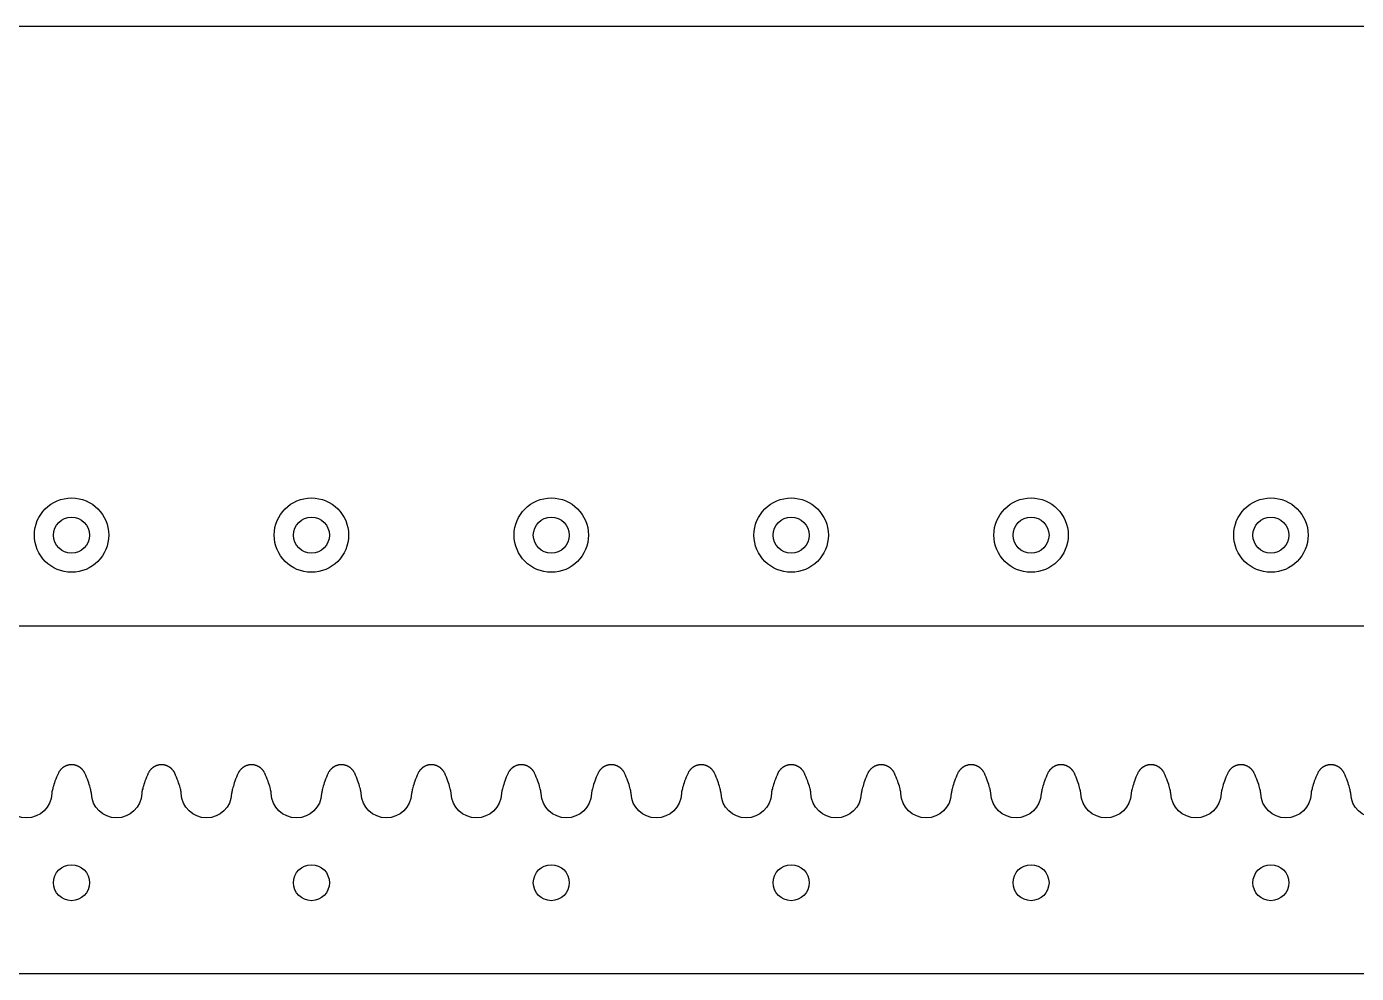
# Model space of a CAD drawing. Extents: x 0 to 903, y -444 to -259.
# Drawn here: x 455.4 to 566.3, y -444 to -365 of the extents above; entities that cross this region are included whole.
import ezdxf

# ---------------------------------------------------------------- set-up
doc = ezdxf.new("R2010")
doc.units = 0
doc.layers.add('FAB', color=7, linetype='CONTINUOUS')

msp = doc.modelspace()

# ---------------------------------------------------------------- linework, layer by layer
at = {"layer": 'FAB'}
msp.add_lwpolyline([(0, -415), (678.3, -415), (678.3, -365), (0, -365)], close=True, dxfattribs=at)
msp.add_lwpolyline([(570, -429, -0.961956), (565.8, -429), (565.8, -428.99), (565.8, -428.98), (565.8, -428.97), (565.8, -428.96), (565.8, -428.94), (565.79, -428.9), (565.78, -428.86), (565.77, -428.77), (565.75, -428.68), (565.73, -428.59), (565.7, -428.5), (565.67, -428.37), (565.63, -428.24), (565.58, -428.1), (565.53, -427.96), (565.47, -427.8), (565.4, -427.63), (565.33, -427.47), (565.26, -427.3), (565.24, -427.26), (565.22, -427.22), (565.2, -427.19), (565.18, -427.15), (565.17, -427.13), (565.16, -427.12), (565.14, -427.1), (565.13, -427.08), (565.12, -427.06), (565.1, -427.05), (565.09, -427.03), (565.08, -427.01), (565.06, -427), (565.05, -426.98), (565.03, -426.96), (565.02, -426.95), (565, -426.93), (564.98, -426.92), (564.97, -426.9), (564.95, -426.89), (564.93, -426.87), (564.92, -426.86), (564.9, -426.85), (564.88, -426.83), (564.86, -426.82), (564.85, -426.81), (564.83, -426.79), (564.81, -426.78), (564.79, -426.77), (564.77, -426.76), (564.75, -426.75), (564.73, -426.74), (564.71, -426.73), (564.69, -426.72), (564.67, -426.71), (564.65, -426.7), (564.63, -426.69), (564.61, -426.68), (564.59, -426.67), (564.57, -426.66), (564.55, -426.66), (564.53, -426.65), (564.51, -426.64), (564.49, -426.64), (564.47, -426.63), (564.45, -426.63), (564.42, -426.62), (564.4, -426.62), (564.38, -426.61), (564.36, -426.61), (564.34, -426.6), (564.32, -426.6), (564.28, -426.6), (564.24, -426.59), (564.19, -426.59), (564.15, -426.59), (564.11, -426.59), (564.07, -426.59), (564.03, -426.6), (563.99, -426.6), (563.96, -426.6), (563.94, -426.61), (563.92, -426.61), (563.9, -426.62), (563.88, -426.62), (563.86, -426.63), (563.84, -426.63), (563.82, -426.64), (563.8, -426.64), (563.77, -426.65), (563.75, -426.66), (563.73, -426.66), (563.71, -426.67), (563.69, -426.68), (563.67, -426.69), (563.65, -426.7), (563.63, -426.71), (563.61, -426.72), (563.59, -426.73), (563.57, -426.74), (563.55, -426.75), (563.53, -426.76), (563.51, -426.77), (563.49, -426.78), (563.48, -426.79), (563.46, -426.81), (563.44, -426.82), (563.42, -426.83), (563.4, -426.85), (563.39, -426.86), (563.37, -426.87), (563.35, -426.89), (563.34, -426.9), (563.32, -426.92), (563.3, -426.93), (563.29, -426.95), (563.27, -426.96), (563.26, -426.98), (563.24, -427), (563.23, -427.01), (563.21, -427.03), (563.2, -427.05), (563.19, -427.06), (563.17, -427.08), (563.16, -427.1), (563.15, -427.12), (563.14, -427.13), (563.13, -427.15), (563.1, -427.19), (563.08, -427.22), (563.06, -427.26), (563.05, -427.3), (562.97, -427.47), (562.9, -427.63), (562.83, -427.8), (562.77, -427.96), (562.72, -428.1), (562.68, -428.24), (562.64, -428.37), (562.6, -428.5), (562.58, -428.59), (562.55, -428.68), (562.54, -428.77), (562.52, -428.86), (562.51, -428.9), (562.51, -428.94), (562.5, -428.96), (562.5, -428.97), (562.5, -428.98), (562.5, -428.99), (562.5, -429, -0.961956), (558.3, -429), (558.3, -428.99), (558.3, -428.98), (558.3, -428.97), (558.3, -428.96), (558.3, -428.94), (558.29, -428.9), (558.28, -428.86), (558.27, -428.77), (558.25, -428.68), (558.23, -428.59), (558.2, -428.5), (558.17, -428.37), (558.13, -428.24), (558.08, -428.1), (558.03, -427.96), (557.97, -427.8), (557.9, -427.63), (557.83, -427.47), (557.76, -427.3), (557.74, -427.26), (557.72, -427.22), (557.7, -427.19), (557.68, -427.15), (557.67, -427.13), (557.66, -427.12), (557.64, -427.1), (557.63, -427.08), (557.62, -427.06), (557.6, -427.05), (557.59, -427.03), (557.58, -427.01), (557.56, -427), (557.55, -426.98), (557.53, -426.96), (557.52, -426.95), (557.5, -426.93), (557.48, -426.92), (557.47, -426.9), (557.45, -426.89), (557.43, -426.87), (557.42, -426.86), (557.4, -426.85), (557.38, -426.83), (557.36, -426.82), (557.35, -426.81), (557.33, -426.79), (557.31, -426.78), (557.29, -426.77), (557.27, -426.76), (557.25, -426.75), (557.23, -426.74), (557.21, -426.73), (557.19, -426.72), (557.17, -426.71), (557.15, -426.7), (557.13, -426.69), (557.11, -426.68), (557.09, -426.67), (557.07, -426.66), (557.05, -426.66), (557.03, -426.65), (557.01, -426.64), (556.99, -426.64), (556.97, -426.63), (556.95, -426.63), (556.92, -426.62), (556.9, -426.62), (556.88, -426.61), (556.86, -426.61), (556.84, -426.6), (556.82, -426.6), (556.78, -426.6), (556.73, -426.59), (556.69, -426.59), (556.65, -426.59), (556.61, -426.59), (556.57, -426.59), (556.53, -426.6), (556.49, -426.6), (556.46, -426.6), (556.44, -426.61), (556.42, -426.61), (556.4, -426.62), (556.38, -426.62), (556.36, -426.63), (556.34, -426.63), (556.32, -426.64), (556.3, -426.64), (556.27, -426.65), (556.25, -426.66), (556.23, -426.66), (556.21, -426.67), (556.19, -426.68), (556.17, -426.69), (556.15, -426.7), (556.13, -426.71), (556.11, -426.72), (556.09, -426.73), (556.07, -426.74), (556.05, -426.75), (556.03, -426.76), (556.01, -426.77), (555.99, -426.78), (555.98, -426.79), (555.96, -426.81), (555.94, -426.82), (555.92, -426.83), (555.9, -426.85), (555.89, -426.86), (555.87, -426.87), (555.85, -426.89), (555.84, -426.9), (555.82, -426.92), (555.8, -426.93), (555.79, -426.95), (555.77, -426.96), (555.76, -426.98), (555.74, -427), (555.73, -427.01), (555.71, -427.03), (555.7, -427.05), (555.69, -427.06), (555.67, -427.08), (555.66, -427.1), (555.65, -427.12), (555.64, -427.13), (555.63, -427.15), (555.6, -427.19), (555.58, -427.22), (555.56, -427.26), (555.55, -427.3), (555.47, -427.47), (555.4, -427.63), (555.33, -427.8), (555.27, -427.96), (555.22, -428.1), (555.18, -428.24), (555.14, -428.37), (555.1, -428.5), (555.08, -428.59), (555.05, -428.68), (555.04, -428.77), (555.02, -428.86), (555.01, -428.9), (555.01, -428.94), (555, -428.96), (555, -428.97), (555, -428.98), (555, -428.99), (555, -429, -0.961956), (550.8, -429), (550.8, -428.99), (550.8, -428.98), (550.8, -428.97), (550.8, -428.96), (550.8, -428.94), (550.79, -428.9), (550.78, -428.86), (550.77, -428.77), (550.75, -428.68), (550.73, -428.59), (550.7, -428.5), (550.67, -428.37), (550.63, -428.24), (550.58, -428.1), (550.53, -427.96), (550.47, -427.8), (550.4, -427.63), (550.33, -427.47), (550.26, -427.3), (550.24, -427.26), (550.22, -427.22), (550.2, -427.19), (550.18, -427.15), (550.17, -427.13), (550.16, -427.12), (550.14, -427.1), (550.13, -427.08), (550.12, -427.06), (550.1, -427.05), (550.09, -427.03), (550.08, -427.01), (550.06, -427), (550.05, -426.98), (550.03, -426.96), (550.02, -426.95), (550, -426.93), (549.98, -426.92), (549.97, -426.9), (549.95, -426.89), (549.93, -426.87), (549.92, -426.86), (549.9, -426.85), (549.88, -426.83), (549.86, -426.82), (549.85, -426.81), (549.83, -426.79), (549.81, -426.78), (549.79, -426.77), (549.77, -426.76), (549.75, -426.75), (549.73, -426.74), (549.71, -426.73), (549.69, -426.72), (549.67, -426.71), (549.65, -426.7), (549.63, -426.69), (549.61, -426.68), (549.59, -426.67), (549.57, -426.66), (549.55, -426.66), (549.53, -426.65), (549.51, -426.64), (549.49, -426.64), (549.47, -426.63), (549.45, -426.63), (549.42, -426.62), (549.4, -426.62), (549.38, -426.61), (549.36, -426.61), (549.34, -426.6), (549.32, -426.6), (549.28, -426.6), (549.23, -426.59), (549.19, -426.59), (549.15, -426.59), (549.11, -426.59), (549.07, -426.59), (549.03, -426.6), (548.99, -426.6), (548.96, -426.6), (548.94, -426.61), (548.92, -426.61), (548.9, -426.62), (548.88, -426.62), (548.86, -426.63), (548.84, -426.63), (548.82, -426.64), (548.8, -426.64), (548.77, -426.65), (548.75, -426.66), (548.73, -426.66), (548.71, -426.67), (548.69, -426.68), (548.67, -426.69), (548.65, -426.7), (548.63, -426.71), (548.61, -426.72), (548.59, -426.73), (548.57, -426.74), (548.55, -426.75), (548.53, -426.76), (548.51, -426.77), (548.49, -426.78), (548.48, -426.79), (548.46, -426.81), (548.44, -426.82), (548.42, -426.83), (548.4, -426.85), (548.39, -426.86), (548.37, -426.87), (548.35, -426.89), (548.34, -426.9), (548.32, -426.92), (548.3, -426.93), (548.29, -426.95), (548.27, -426.96), (548.26, -426.98), (548.24, -427), (548.23, -427.01), (548.21, -427.03), (548.2, -427.05), (548.19, -427.06), (548.17, -427.08), (548.16, -427.1), (548.15, -427.12), (548.14, -427.13), (548.13, -427.15), (548.1, -427.19), (548.08, -427.22), (548.06, -427.26), (548.05, -427.3), (547.97, -427.47), (547.9, -427.63), (547.83, -427.8), (547.77, -427.96), (547.72, -428.1), (547.68, -428.24), (547.64, -428.37), (547.6, -428.5), (547.58, -428.59), (547.55, -428.68), (547.54, -428.77), (547.52, -428.86), (547.51, -428.9), (547.51, -428.94), (547.5, -428.96), (547.5, -428.97), (547.5, -428.98), (547.5, -428.99), (547.5, -429, -0.961956), (543.3, -429), (543.3, -428.99), (543.3, -428.98), (543.3, -428.97), (543.3, -428.96), (543.3, -428.94), (543.29, -428.9), (543.28, -428.86), (543.27, -428.77), (543.25, -428.68), (543.23, -428.59), (543.2, -428.5), (543.17, -428.37), (543.13, -428.24), (543.08, -428.1), (543.03, -427.96), (542.97, -427.8), (542.9, -427.63), (542.83, -427.47), (542.76, -427.3), (542.74, -427.26), (542.72, -427.22), (542.7, -427.19), (542.68, -427.15), (542.67, -427.13), (542.66, -427.12), (542.64, -427.1), (542.63, -427.08), (542.62, -427.06), (542.6, -427.05), (542.59, -427.03), (542.58, -427.01), (542.56, -427), (542.55, -426.98), (542.53, -426.96), (542.52, -426.95), (542.5, -426.93), (542.48, -426.92), (542.47, -426.9), (542.45, -426.89), (542.43, -426.87), (542.42, -426.86), (542.4, -426.85), (542.38, -426.83), (542.36, -426.82), (542.35, -426.81), (542.33, -426.79), (542.31, -426.78), (542.29, -426.77), (542.27, -426.76), (542.25, -426.75), (542.23, -426.74), (542.21, -426.73), (542.19, -426.72), (542.17, -426.71), (542.15, -426.7), (542.13, -426.69), (542.11, -426.68), (542.09, -426.67), (542.07, -426.66), (542.05, -426.66), (542.03, -426.65), (542.01, -426.64), (541.99, -426.64), (541.97, -426.63), (541.95, -426.63), (541.92, -426.62), (541.9, -426.62), (541.88, -426.61), (541.86, -426.61), (541.84, -426.6), (541.82, -426.6), (541.78, -426.6), (541.73, -426.59), (541.69, -426.59), (541.65, -426.59), (541.61, -426.59), (541.57, -426.59), (541.53, -426.6), (541.49, -426.6), (541.46, -426.6), (541.44, -426.61), (541.42, -426.61), (541.4, -426.62), (541.38, -426.62), (541.36, -426.63), (541.34, -426.63), (541.32, -426.64), (541.3, -426.64), (541.27, -426.65), (541.25, -426.66), (541.23, -426.66), (541.21, -426.67), (541.19, -426.68), (541.17, -426.69), (541.15, -426.7), (541.13, -426.71), (541.11, -426.72), (541.09, -426.73), (541.07, -426.74), (541.05, -426.75), (541.03, -426.76), (541.01, -426.77), (540.99, -426.78), (540.98, -426.79), (540.96, -426.81), (540.94, -426.82), (540.92, -426.83), (540.9, -426.85), (540.89, -426.86), (540.87, -426.87), (540.85, -426.89), (540.84, -426.9), (540.82, -426.92), (540.8, -426.93), (540.79, -426.95), (540.77, -426.96), (540.76, -426.98), (540.74, -427), (540.73, -427.01), (540.71, -427.03), (540.7, -427.05), (540.69, -427.06), (540.67, -427.08), (540.66, -427.1), (540.65, -427.12), (540.64, -427.13), (540.63, -427.15), (540.6, -427.19), (540.58, -427.22), (540.56, -427.26), (540.55, -427.3), (540.47, -427.47), (540.4, -427.63), (540.33, -427.8), (540.27, -427.96), (540.22, -428.1), (540.18, -428.24), (540.14, -428.37), (540.1, -428.5), (540.08, -428.59), (540.05, -428.68), (540.04, -428.77), (540.02, -428.86), (540.01, -428.9), (540.01, -428.94), (540, -428.96), (540, -428.97), (540, -428.98), (540, -428.99), (540, -429, -0.961956), (535.8, -429), (535.8, -428.99), (535.8, -428.98), (535.8, -428.97), (535.8, -428.96), (535.8, -428.94), (535.79, -428.9), (535.78, -428.86), (535.77, -428.77), (535.75, -428.68), (535.73, -428.59), (535.7, -428.5), (535.67, -428.37), (535.63, -428.24), (535.58, -428.1), (535.53, -427.96), (535.47, -427.8), (535.4, -427.63), (535.33, -427.47), (535.26, -427.3), (535.24, -427.26), (535.22, -427.22), (535.2, -427.19), (535.18, -427.15), (535.17, -427.13), (535.16, -427.12), (535.14, -427.1), (535.13, -427.08), (535.12, -427.06), (535.1, -427.05), (535.09, -427.03), (535.08, -427.01), (535.06, -427), (535.05, -426.98), (535.03, -426.96), (535.02, -426.95), (535, -426.93), (534.98, -426.92), (534.97, -426.9), (534.95, -426.89), (534.93, -426.87), (534.92, -426.86), (534.9, -426.85), (534.88, -426.83), (534.86, -426.82), (534.85, -426.81), (534.83, -426.79), (534.81, -426.78), (534.79, -426.77), (534.77, -426.76), (534.75, -426.75), (534.73, -426.74), (534.71, -426.73), (534.69, -426.72), (534.67, -426.71), (534.65, -426.7), (534.63, -426.69), (534.61, -426.68), (534.59, -426.67), (534.57, -426.66), (534.55, -426.66), (534.53, -426.65), (534.51, -426.64), (534.49, -426.64), (534.47, -426.63), (534.45, -426.63), (534.42, -426.62), (534.4, -426.62), (534.38, -426.61), (534.36, -426.61), (534.34, -426.6), (534.32, -426.6), (534.28, -426.6), (534.23, -426.59), (534.19, -426.59), (534.15, -426.59), (534.11, -426.59), (534.07, -426.59), (534.03, -426.6), (533.99, -426.6), (533.96, -426.6), (533.94, -426.61), (533.92, -426.61), (533.9, -426.62), (533.88, -426.62), (533.86, -426.63), (533.84, -426.63), (533.82, -426.64), (533.8, -426.64), (533.77, -426.65), (533.75, -426.66), (533.73, -426.66), (533.71, -426.67), (533.69, -426.68), (533.67, -426.69), (533.65, -426.7), (533.63, -426.71), (533.61, -426.72), (533.59, -426.73), (533.57, -426.74), (533.55, -426.75), (533.53, -426.76), (533.51, -426.77), (533.49, -426.78), (533.48, -426.79), (533.46, -426.81), (533.44, -426.82), (533.42, -426.83), (533.4, -426.85), (533.39, -426.86), (533.37, -426.87), (533.35, -426.89), (533.34, -426.9), (533.32, -426.92), (533.3, -426.93), (533.29, -426.95), (533.27, -426.96), (533.26, -426.98), (533.24, -427), (533.23, -427.01), (533.21, -427.03), (533.2, -427.05), (533.19, -427.06), (533.17, -427.08), (533.16, -427.1), (533.15, -427.12), (533.14, -427.13), (533.13, -427.15), (533.1, -427.19), (533.08, -427.22), (533.06, -427.26), (533.05, -427.3), (532.97, -427.47), (532.9, -427.63), (532.83, -427.8), (532.77, -427.96), (532.72, -428.1), (532.68, -428.24), (532.64, -428.37), (532.6, -428.5), (532.58, -428.59), (532.55, -428.68), (532.54, -428.77), (532.52, -428.86), (532.51, -428.9), (532.51, -428.94), (532.5, -428.96), (532.5, -428.97), (532.5, -428.98), (532.5, -428.99), (532.5, -429, -0.961956), (528.3, -429), (528.3, -428.99), (528.3, -428.98), (528.3, -428.97), (528.3, -428.96), (528.3, -428.94), (528.29, -428.9), (528.28, -428.86), (528.27, -428.77), (528.25, -428.68), (528.23, -428.59), (528.2, -428.5), (528.17, -428.37), (528.13, -428.24), (528.08, -428.1), (528.03, -427.96), (527.97, -427.8), (527.9, -427.63), (527.83, -427.47), (527.76, -427.3), (527.74, -427.26), (527.72, -427.22), (527.7, -427.19), (527.68, -427.15), (527.67, -427.13), (527.66, -427.12), (527.64, -427.1), (527.63, -427.08), (527.62, -427.06), (527.6, -427.05), (527.59, -427.03), (527.58, -427.01), (527.56, -427), (527.55, -426.98), (527.53, -426.96), (527.52, -426.95), (527.5, -426.93), (527.48, -426.92), (527.47, -426.9), (527.45, -426.89), (527.43, -426.87), (527.42, -426.86), (527.4, -426.85), (527.38, -426.83), (527.36, -426.82), (527.35, -426.81), (527.33, -426.79), (527.31, -426.78), (527.29, -426.77), (527.27, -426.76), (527.25, -426.75), (527.23, -426.74), (527.21, -426.73), (527.19, -426.72), (527.17, -426.71), (527.15, -426.7), (527.13, -426.69), (527.11, -426.68), (527.09, -426.67), (527.07, -426.66), (527.05, -426.66), (527.03, -426.65), (527.01, -426.64), (526.99, -426.64), (526.97, -426.63), (526.95, -426.63), (526.92, -426.62), (526.9, -426.62), (526.88, -426.61), (526.86, -426.61), (526.84, -426.6), (526.82, -426.6), (526.78, -426.6), (526.73, -426.59), (526.69, -426.59), (526.65, -426.59), (526.61, -426.59), (526.57, -426.59), (526.53, -426.6), (526.49, -426.6), (526.46, -426.6), (526.44, -426.61), (526.42, -426.61), (526.4, -426.62), (526.38, -426.62), (526.36, -426.63), (526.34, -426.63), (526.32, -426.64), (526.3, -426.64), (526.27, -426.65), (526.25, -426.66), (526.23, -426.66), (526.21, -426.67), (526.19, -426.68), (526.17, -426.69), (526.15, -426.7), (526.13, -426.71), (526.11, -426.72), (526.09, -426.73), (526.07, -426.74), (526.05, -426.75), (526.03, -426.76), (526.01, -426.77), (525.99, -426.78), (525.98, -426.79), (525.96, -426.81), (525.94, -426.82), (525.92, -426.83), (525.9, -426.85), (525.89, -426.86), (525.87, -426.87), (525.85, -426.89), (525.84, -426.9), (525.82, -426.92), (525.8, -426.93), (525.79, -426.95), (525.77, -426.96), (525.76, -426.98), (525.74, -427), (525.73, -427.01), (525.71, -427.03), (525.7, -427.05), (525.69, -427.06), (525.67, -427.08), (525.66, -427.1), (525.65, -427.12), (525.64, -427.13), (525.63, -427.15), (525.6, -427.19), (525.58, -427.22), (525.56, -427.26), (525.55, -427.3), (525.47, -427.47), (525.4, -427.63), (525.33, -427.8), (525.27, -427.96), (525.22, -428.1), (525.18, -428.24), (525.14, -428.37), (525.1, -428.5), (525.08, -428.59), (525.05, -428.68), (525.04, -428.77), (525.02, -428.86), (525.01, -428.9), (525.01, -428.94), (525, -428.96), (525, -428.97), (525, -428.98), (525, -428.99), (525, -429, -0.961956), (520.8, -429), (520.8, -428.99), (520.8, -428.98), (520.8, -428.97), (520.8, -428.96), (520.8, -428.94), (520.79, -428.9), (520.78, -428.86), (520.77, -428.77), (520.75, -428.68), (520.73, -428.59), (520.7, -428.5), (520.67, -428.37), (520.63, -428.24), (520.58, -428.1), (520.53, -427.96), (520.47, -427.8), (520.4, -427.63), (520.33, -427.47), (520.26, -427.3), (520.24, -427.26), (520.22, -427.22), (520.2, -427.19), (520.18, -427.15), (520.17, -427.13), (520.16, -427.12), (520.14, -427.1), (520.13, -427.08), (520.12, -427.06), (520.1, -427.05), (520.09, -427.03), (520.08, -427.01), (520.06, -427), (520.05, -426.98), (520.03, -426.96), (520.02, -426.95), (520, -426.93), (519.98, -426.92), (519.97, -426.9), (519.95, -426.89), (519.93, -426.87), (519.92, -426.86), (519.9, -426.85), (519.88, -426.83), (519.86, -426.82), (519.85, -426.81), (519.83, -426.79), (519.81, -426.78), (519.79, -426.77), (519.77, -426.76), (519.75, -426.75), (519.73, -426.74), (519.71, -426.73), (519.69, -426.72), (519.67, -426.71), (519.65, -426.7), (519.63, -426.69), (519.61, -426.68), (519.59, -426.67), (519.57, -426.66), (519.55, -426.66), (519.53, -426.65), (519.51, -426.64), (519.49, -426.64), (519.47, -426.63), (519.45, -426.63), (519.42, -426.62), (519.4, -426.62), (519.38, -426.61), (519.36, -426.61), (519.34, -426.6), (519.32, -426.6), (519.28, -426.6), (519.23, -426.59), (519.19, -426.59), (519.15, -426.59), (519.11, -426.59), (519.07, -426.59), (519.03, -426.6), (518.99, -426.6), (518.96, -426.6), (518.94, -426.61), (518.92, -426.61), (518.9, -426.62), (518.88, -426.62), (518.86, -426.63), (518.84, -426.63), (518.82, -426.64), (518.8, -426.64), (518.77, -426.65), (518.75, -426.66), (518.73, -426.66), (518.71, -426.67), (518.69, -426.68), (518.67, -426.69), (518.65, -426.7), (518.63, -426.71), (518.61, -426.72), (518.59, -426.73), (518.57, -426.74), (518.55, -426.75), (518.53, -426.76), (518.51, -426.77), (518.49, -426.78), (518.48, -426.79), (518.46, -426.81), (518.44, -426.82), (518.42, -426.83), (518.4, -426.85), (518.39, -426.86), (518.37, -426.87), (518.35, -426.89), (518.34, -426.9), (518.32, -426.92), (518.3, -426.93), (518.29, -426.95), (518.27, -426.96), (518.26, -426.98), (518.24, -427), (518.23, -427.01), (518.21, -427.03), (518.2, -427.05), (518.19, -427.06), (518.17, -427.08), (518.16, -427.1), (518.15, -427.12), (518.14, -427.13), (518.13, -427.15), (518.1, -427.19), (518.08, -427.22), (518.06, -427.26), (518.05, -427.3), (517.97, -427.47), (517.9, -427.63), (517.83, -427.8), (517.77, -427.96), (517.72, -428.1), (517.68, -428.24), (517.64, -428.37), (517.6, -428.5), (517.58, -428.59), (517.55, -428.68), (517.54, -428.77), (517.52, -428.86), (517.51, -428.9), (517.51, -428.94), (517.5, -428.96), (517.5, -428.97), (517.5, -428.98), (517.5, -428.99), (517.5, -429, -0.961956), (513.3, -429), (513.3, -428.99), (513.3, -428.98), (513.3, -428.97), (513.3, -428.96), (513.3, -428.94), (513.29, -428.9), (513.28, -428.86), (513.27, -428.77), (513.25, -428.68), (513.23, -428.59), (513.2, -428.5), (513.17, -428.37), (513.13, -428.24), (513.08, -428.1), (513.03, -427.96), (512.97, -427.8), (512.9, -427.63), (512.83, -427.47), (512.76, -427.3), (512.74, -427.26), (512.72, -427.22), (512.7, -427.19), (512.68, -427.15), (512.67, -427.13), (512.66, -427.12), (512.64, -427.1), (512.63, -427.08), (512.62, -427.06), (512.6, -427.05), (512.59, -427.03), (512.58, -427.01), (512.56, -427), (512.55, -426.98), (512.53, -426.96), (512.52, -426.95), (512.5, -426.93), (512.48, -426.92), (512.47, -426.9), (512.45, -426.89), (512.43, -426.87), (512.42, -426.86), (512.4, -426.85), (512.38, -426.83), (512.36, -426.82), (512.35, -426.81), (512.33, -426.79), (512.31, -426.78), (512.29, -426.77), (512.27, -426.76), (512.25, -426.75), (512.23, -426.74), (512.21, -426.73), (512.19, -426.72), (512.17, -426.71), (512.15, -426.7), (512.13, -426.69), (512.11, -426.68), (512.09, -426.67), (512.07, -426.66), (512.05, -426.66), (512.03, -426.65), (512.01, -426.64), (511.99, -426.64), (511.97, -426.63), (511.95, -426.63), (511.92, -426.62), (511.9, -426.62), (511.88, -426.61), (511.86, -426.61), (511.84, -426.6), (511.82, -426.6), (511.78, -426.6), (511.73, -426.59), (511.69, -426.59), (511.65, -426.59), (511.61, -426.59), (511.57, -426.59), (511.53, -426.6), (511.49, -426.6), (511.46, -426.6), (511.44, -426.61), (511.42, -426.61), (511.4, -426.62), (511.38, -426.62), (511.36, -426.63), (511.34, -426.63), (511.32, -426.64), (511.3, -426.64), (511.27, -426.65), (511.25, -426.66), (511.23, -426.66), (511.21, -426.67), (511.19, -426.68), (511.17, -426.69), (511.15, -426.7), (511.13, -426.71), (511.11, -426.72), (511.09, -426.73), (511.07, -426.74), (511.05, -426.75), (511.03, -426.76), (511.01, -426.77), (510.99, -426.78), (510.98, -426.79), (510.96, -426.81), (510.94, -426.82), (510.92, -426.83), (510.9, -426.85), (510.89, -426.86), (510.87, -426.87), (510.85, -426.89), (510.84, -426.9), (510.82, -426.92), (510.8, -426.93), (510.79, -426.95), (510.77, -426.96), (510.76, -426.98), (510.74, -427), (510.73, -427.01), (510.71, -427.03), (510.7, -427.05), (510.69, -427.06), (510.67, -427.08), (510.66, -427.1), (510.65, -427.12), (510.64, -427.13), (510.63, -427.15), (510.6, -427.19), (510.58, -427.22), (510.56, -427.26), (510.55, -427.3), (510.47, -427.47), (510.4, -427.63), (510.33, -427.8), (510.27, -427.96), (510.22, -428.1), (510.18, -428.24), (510.14, -428.37), (510.1, -428.5), (510.08, -428.59), (510.05, -428.68), (510.04, -428.77), (510.02, -428.86), (510.01, -428.9), (510.01, -428.94), (510, -428.96), (510, -428.97), (510, -428.98), (510, -428.99), (510, -429, -0.961956), (505.8, -429), (505.8, -428.99), (505.8, -428.98), (505.8, -428.97), (505.8, -428.96), (505.8, -428.94), (505.79, -428.9), (505.78, -428.86), (505.77, -428.77), (505.75, -428.68), (505.73, -428.59), (505.7, -428.5), (505.67, -428.37), (505.63, -428.24), (505.58, -428.1), (505.53, -427.96), (505.47, -427.8), (505.4, -427.63), (505.33, -427.47), (505.26, -427.3), (505.24, -427.26), (505.22, -427.22), (505.2, -427.19), (505.18, -427.15), (505.17, -427.13), (505.16, -427.12), (505.14, -427.1), (505.13, -427.08), (505.12, -427.06), (505.1, -427.05), (505.09, -427.03), (505.08, -427.01), (505.06, -427), (505.05, -426.98), (505.03, -426.96), (505.02, -426.95), (505, -426.93), (504.98, -426.92), (504.97, -426.9), (504.95, -426.89), (504.93, -426.87), (504.92, -426.86), (504.9, -426.85), (504.88, -426.83), (504.86, -426.82), (504.85, -426.81), (504.83, -426.79), (504.81, -426.78), (504.79, -426.77), (504.77, -426.76), (504.75, -426.75), (504.73, -426.74), (504.71, -426.73), (504.69, -426.72), (504.67, -426.71), (504.65, -426.7), (504.63, -426.69), (504.61, -426.68), (504.59, -426.67), (504.57, -426.66), (504.55, -426.66), (504.53, -426.65), (504.51, -426.64), (504.49, -426.64), (504.47, -426.63), (504.45, -426.63), (504.42, -426.62), (504.4, -426.62), (504.38, -426.61), (504.36, -426.61), (504.34, -426.6), (504.32, -426.6), (504.28, -426.6), (504.23, -426.59), (504.19, -426.59), (504.15, -426.59), (504.11, -426.59), (504.07, -426.59), (504.03, -426.6), (503.99, -426.6), (503.96, -426.6), (503.94, -426.61), (503.92, -426.61), (503.9, -426.62), (503.88, -426.62), (503.86, -426.63), (503.84, -426.63), (503.82, -426.64), (503.8, -426.64), (503.77, -426.65), (503.75, -426.66), (503.73, -426.66), (503.71, -426.67), (503.69, -426.68), (503.67, -426.69), (503.65, -426.7), (503.63, -426.71), (503.61, -426.72), (503.59, -426.73), (503.57, -426.74), (503.55, -426.75), (503.53, -426.76), (503.51, -426.77), (503.49, -426.78), (503.48, -426.79), (503.46, -426.81), (503.44, -426.82), (503.42, -426.83), (503.4, -426.85), (503.39, -426.86), (503.37, -426.87), (503.35, -426.89), (503.34, -426.9), (503.32, -426.92), (503.3, -426.93), (503.29, -426.95), (503.27, -426.96), (503.26, -426.98), (503.24, -427), (503.23, -427.01), (503.21, -427.03), (503.2, -427.05), (503.19, -427.06), (503.17, -427.08), (503.16, -427.1), (503.15, -427.12), (503.14, -427.13), (503.13, -427.15), (503.1, -427.19), (503.08, -427.22), (503.06, -427.26), (503.05, -427.3), (502.97, -427.47), (502.9, -427.63), (502.83, -427.8), (502.77, -427.96), (502.72, -428.1), (502.68, -428.24), (502.64, -428.37), (502.6, -428.5), (502.58, -428.59), (502.55, -428.68), (502.54, -428.77), (502.52, -428.86), (502.51, -428.9), (502.51, -428.94), (502.5, -428.96), (502.5, -428.97), (502.5, -428.98), (502.5, -428.99), (502.5, -429, -0.961956), (498.3, -429), (498.3, -428.99), (498.3, -428.98), (498.3, -428.97), (498.3, -428.96), (498.3, -428.94), (498.29, -428.9), (498.28, -428.86), (498.27, -428.77), (498.25, -428.68), (498.23, -428.59), (498.2, -428.5), (498.17, -428.37), (498.13, -428.24), (498.08, -428.1), (498.03, -427.96), (497.97, -427.8), (497.9, -427.63), (497.83, -427.47), (497.76, -427.3), (497.74, -427.26), (497.72, -427.22), (497.7, -427.19), (497.68, -427.15), (497.67, -427.13), (497.66, -427.12), (497.64, -427.1), (497.63, -427.08), (497.62, -427.06), (497.6, -427.05), (497.59, -427.03), (497.58, -427.01), (497.56, -427), (497.55, -426.98), (497.53, -426.96), (497.52, -426.95), (497.5, -426.93), (497.48, -426.92), (497.47, -426.9), (497.45, -426.89), (497.43, -426.87), (497.42, -426.86), (497.4, -426.85), (497.38, -426.83), (497.36, -426.82), (497.35, -426.81), (497.33, -426.79), (497.31, -426.78), (497.29, -426.77), (497.27, -426.76), (497.25, -426.75), (497.23, -426.74), (497.21, -426.73), (497.19, -426.72), (497.17, -426.71), (497.15, -426.7), (497.13, -426.69), (497.11, -426.68), (497.09, -426.67), (497.07, -426.66), (497.05, -426.66), (497.03, -426.65), (497.01, -426.64), (496.99, -426.64), (496.97, -426.63), (496.95, -426.63), (496.92, -426.62), (496.9, -426.62), (496.88, -426.61), (496.86, -426.61), (496.84, -426.6), (496.82, -426.6), (496.78, -426.6), (496.73, -426.59), (496.69, -426.59), (496.65, -426.59), (496.61, -426.59), (496.57, -426.59), (496.53, -426.6), (496.49, -426.6), (496.46, -426.6), (496.44, -426.61), (496.42, -426.61), (496.4, -426.62), (496.38, -426.62), (496.36, -426.63), (496.34, -426.63), (496.32, -426.64), (496.3, -426.64), (496.27, -426.65), (496.25, -426.66), (496.23, -426.66), (496.21, -426.67), (496.19, -426.68), (496.17, -426.69), (496.15, -426.7), (496.13, -426.71), (496.11, -426.72), (496.09, -426.73), (496.07, -426.74), (496.05, -426.75), (496.03, -426.76), (496.01, -426.77), (495.99, -426.78), (495.98, -426.79), (495.96, -426.81), (495.94, -426.82), (495.92, -426.83), (495.9, -426.85), (495.89, -426.86), (495.87, -426.87), (495.85, -426.89), (495.84, -426.9), (495.82, -426.92), (495.8, -426.93), (495.79, -426.95), (495.77, -426.96), (495.76, -426.98), (495.74, -427), (495.73, -427.01), (495.71, -427.03), (495.7, -427.05), (495.69, -427.06), (495.67, -427.08), (495.66, -427.1), (495.65, -427.12), (495.64, -427.13), (495.63, -427.15), (495.6, -427.19), (495.58, -427.22), (495.56, -427.26), (495.55, -427.3), (495.47, -427.47), (495.4, -427.63), (495.33, -427.8), (495.27, -427.96), (495.22, -428.1), (495.18, -428.24), (495.14, -428.37), (495.1, -428.5), (495.08, -428.59), (495.05, -428.68), (495.04, -428.77), (495.02, -428.86), (495.01, -428.9), (495.01, -428.94), (495, -428.96), (495, -428.97), (495, -428.98), (495, -428.99), (495, -429, -0.961956), (490.8, -429), (490.8, -428.99), (490.8, -428.98), (490.8, -428.97), (490.8, -428.96), (490.8, -428.94), (490.79, -428.9), (490.78, -428.86), (490.77, -428.77), (490.75, -428.68), (490.73, -428.59), (490.7, -428.5), (490.67, -428.37), (490.63, -428.24), (490.58, -428.1), (490.53, -427.96), (490.47, -427.8), (490.4, -427.63), (490.33, -427.47), (490.26, -427.3), (490.24, -427.26), (490.22, -427.22), (490.2, -427.19), (490.18, -427.15), (490.17, -427.13), (490.16, -427.12), (490.14, -427.1), (490.13, -427.08), (490.12, -427.06), (490.1, -427.05), (490.09, -427.03), (490.08, -427.01), (490.06, -427), (490.05, -426.98), (490.03, -426.96), (490.02, -426.95), (490, -426.93), (489.98, -426.92), (489.97, -426.9), (489.95, -426.89), (489.93, -426.87), (489.92, -426.86), (489.9, -426.85), (489.88, -426.83), (489.86, -426.82), (489.85, -426.81), (489.83, -426.79), (489.81, -426.78), (489.79, -426.77), (489.77, -426.76), (489.75, -426.75), (489.73, -426.74), (489.71, -426.73), (489.69, -426.72), (489.67, -426.71), (489.65, -426.7), (489.63, -426.69), (489.61, -426.68), (489.59, -426.67), (489.57, -426.66), (489.55, -426.66), (489.53, -426.65), (489.51, -426.64), (489.49, -426.64), (489.47, -426.63), (489.45, -426.63), (489.42, -426.62), (489.4, -426.62), (489.38, -426.61), (489.36, -426.61), (489.34, -426.6), (489.32, -426.6), (489.28, -426.6), (489.23, -426.59), (489.19, -426.59), (489.15, -426.59), (489.11, -426.59), (489.07, -426.59), (489.03, -426.6), (488.99, -426.6), (488.96, -426.6), (488.94, -426.61), (488.92, -426.61), (488.9, -426.62), (488.88, -426.62), (488.86, -426.63), (488.84, -426.63), (488.82, -426.64), (488.8, -426.64), (488.77, -426.65), (488.75, -426.66), (488.73, -426.66), (488.71, -426.67), (488.69, -426.68), (488.67, -426.69), (488.65, -426.7), (488.63, -426.71), (488.61, -426.72), (488.59, -426.73), (488.57, -426.74), (488.55, -426.75), (488.53, -426.76), (488.51, -426.77), (488.49, -426.78), (488.48, -426.79), (488.46, -426.81), (488.44, -426.82), (488.42, -426.83), (488.4, -426.85), (488.39, -426.86), (488.37, -426.87), (488.35, -426.89), (488.34, -426.9), (488.32, -426.92), (488.3, -426.93), (488.29, -426.95), (488.27, -426.96), (488.26, -426.98), (488.24, -427), (488.23, -427.01), (488.21, -427.03), (488.2, -427.05), (488.19, -427.06), (488.17, -427.08), (488.16, -427.1), (488.15, -427.12), (488.14, -427.13), (488.13, -427.15), (488.1, -427.19), (488.08, -427.22), (488.06, -427.26), (488.05, -427.3), (487.97, -427.47), (487.9, -427.63), (487.83, -427.8), (487.77, -427.96), (487.72, -428.1), (487.68, -428.24), (487.64, -428.37), (487.6, -428.5), (487.58, -428.59), (487.55, -428.68), (487.54, -428.77), (487.52, -428.86), (487.51, -428.9), (487.51, -428.94), (487.5, -428.96), (487.5, -428.97), (487.5, -428.98), (487.5, -428.99), (487.5, -429, -0.961956), (483.3, -429), (483.3, -428.99), (483.3, -428.98), (483.3, -428.97), (483.3, -428.96), (483.3, -428.94), (483.29, -428.9), (483.28, -428.86), (483.27, -428.77), (483.25, -428.68), (483.23, -428.59), (483.2, -428.5), (483.17, -428.37), (483.13, -428.24), (483.08, -428.1), (483.03, -427.96), (482.97, -427.8), (482.9, -427.63), (482.83, -427.47), (482.76, -427.3), (482.74, -427.26), (482.72, -427.22), (482.7, -427.19), (482.68, -427.15), (482.67, -427.13), (482.66, -427.12), (482.64, -427.1), (482.63, -427.08), (482.62, -427.06), (482.6, -427.05), (482.59, -427.03), (482.58, -427.01), (482.56, -427), (482.55, -426.98), (482.53, -426.96), (482.52, -426.95), (482.5, -426.93), (482.48, -426.92), (482.47, -426.9), (482.45, -426.89), (482.43, -426.87), (482.42, -426.86), (482.4, -426.85), (482.38, -426.83), (482.36, -426.82), (482.35, -426.81), (482.33, -426.79), (482.31, -426.78), (482.29, -426.77), (482.27, -426.76), (482.25, -426.75), (482.23, -426.74), (482.21, -426.73), (482.19, -426.72), (482.17, -426.71), (482.15, -426.7), (482.13, -426.69), (482.11, -426.68), (482.09, -426.67), (482.07, -426.66), (482.05, -426.66), (482.03, -426.65), (482.01, -426.64), (481.99, -426.64), (481.97, -426.63), (481.95, -426.63), (481.92, -426.62), (481.9, -426.62), (481.88, -426.61), (481.86, -426.61), (481.84, -426.6), (481.82, -426.6), (481.78, -426.6), (481.73, -426.59), (481.69, -426.59), (481.65, -426.59), (481.61, -426.59), (481.57, -426.59), (481.53, -426.6), (481.49, -426.6), (481.46, -426.6), (481.44, -426.61), (481.42, -426.61), (481.4, -426.62), (481.38, -426.62), (481.36, -426.63), (481.34, -426.63), (481.32, -426.64), (481.3, -426.64), (481.27, -426.65), (481.25, -426.66), (481.23, -426.66), (481.21, -426.67), (481.19, -426.68), (481.17, -426.69), (481.15, -426.7), (481.13, -426.71), (481.11, -426.72), (481.09, -426.73), (481.07, -426.74), (481.05, -426.75), (481.03, -426.76), (481.01, -426.77), (480.99, -426.78), (480.98, -426.79), (480.96, -426.81), (480.94, -426.82), (480.92, -426.83), (480.9, -426.85), (480.89, -426.86), (480.87, -426.87), (480.85, -426.89), (480.84, -426.9), (480.82, -426.92), (480.8, -426.93), (480.79, -426.95), (480.77, -426.96), (480.76, -426.98), (480.74, -427), (480.73, -427.01), (480.71, -427.03), (480.7, -427.05), (480.69, -427.06), (480.67, -427.08), (480.66, -427.1), (480.65, -427.12), (480.64, -427.13), (480.63, -427.15), (480.6, -427.19), (480.58, -427.22), (480.56, -427.26), (480.55, -427.3), (480.47, -427.47), (480.4, -427.63), (480.33, -427.8), (480.27, -427.96), (480.22, -428.1), (480.18, -428.24), (480.14, -428.37), (480.1, -428.5), (480.08, -428.59), (480.05, -428.68), (480.04, -428.77), (480.02, -428.86), (480.01, -428.9), (480.01, -428.94), (480, -428.96), (480, -428.97), (480, -428.98), (480, -428.99), (480, -429, -0.961956), (475.8, -429), (475.8, -428.99), (475.8, -428.98), (475.8, -428.97), (475.8, -428.96), (475.8, -428.94), (475.79, -428.9), (475.78, -428.86), (475.77, -428.77), (475.75, -428.68), (475.73, -428.59), (475.7, -428.5), (475.67, -428.37), (475.63, -428.24), (475.58, -428.1), (475.53, -427.96), (475.47, -427.8), (475.4, -427.63), (475.33, -427.47), (475.26, -427.3), (475.24, -427.26), (475.22, -427.22), (475.2, -427.19), (475.18, -427.15), (475.17, -427.13), (475.16, -427.12), (475.14, -427.1), (475.13, -427.08), (475.12, -427.06), (475.1, -427.05), (475.09, -427.03), (475.08, -427.01), (475.06, -427), (475.05, -426.98), (475.03, -426.96), (475.02, -426.95), (475, -426.93), (474.98, -426.92), (474.97, -426.9), (474.95, -426.89), (474.93, -426.87), (474.92, -426.86), (474.9, -426.85), (474.88, -426.83), (474.86, -426.82), (474.85, -426.81), (474.83, -426.79), (474.81, -426.78), (474.79, -426.77), (474.77, -426.76), (474.75, -426.75), (474.73, -426.74), (474.71, -426.73), (474.69, -426.72), (474.67, -426.71), (474.65, -426.7), (474.63, -426.69), (474.61, -426.68), (474.59, -426.67), (474.57, -426.66), (474.55, -426.66), (474.53, -426.65), (474.51, -426.64), (474.49, -426.64), (474.47, -426.63), (474.45, -426.63), (474.42, -426.62), (474.4, -426.62), (474.38, -426.61), (474.36, -426.61), (474.34, -426.6), (474.32, -426.6), (474.28, -426.6), (474.23, -426.59), (474.19, -426.59), (474.15, -426.59), (474.11, -426.59), (474.07, -426.59), (474.03, -426.6), (473.99, -426.6), (473.96, -426.6), (473.94, -426.61), (473.92, -426.61), (473.9, -426.62), (473.88, -426.62), (473.86, -426.63), (473.84, -426.63), (473.82, -426.64), (473.8, -426.64), (473.77, -426.65), (473.75, -426.66), (473.73, -426.66), (473.71, -426.67), (473.69, -426.68), (473.67, -426.69), (473.65, -426.7), (473.63, -426.71), (473.61, -426.72), (473.59, -426.73), (473.57, -426.74), (473.55, -426.75), (473.53, -426.76), (473.51, -426.77), (473.49, -426.78), (473.48, -426.79), (473.46, -426.81), (473.44, -426.82), (473.42, -426.83), (473.4, -426.85), (473.39, -426.86), (473.37, -426.87), (473.35, -426.89), (473.34, -426.9), (473.32, -426.92), (473.3, -426.93), (473.29, -426.95), (473.27, -426.96), (473.26, -426.98), (473.24, -427), (473.23, -427.01), (473.21, -427.03), (473.2, -427.05), (473.19, -427.06), (473.17, -427.08), (473.16, -427.1), (473.15, -427.12), (473.14, -427.13), (473.13, -427.15), (473.1, -427.19), (473.08, -427.22), (473.06, -427.26), (473.05, -427.3), (472.97, -427.47), (472.9, -427.63), (472.83, -427.8), (472.77, -427.96), (472.72, -428.1), (472.68, -428.24), (472.64, -428.37), (472.6, -428.5), (472.58, -428.59), (472.55, -428.68), (472.54, -428.77), (472.52, -428.86), (472.51, -428.9), (472.51, -428.94), (472.5, -428.96), (472.5, -428.97), (472.5, -428.98), (472.5, -428.99), (472.5, -429, -0.961956), (468.3, -429), (468.3, -428.99), (468.3, -428.98), (468.3, -428.97), (468.3, -428.96), (468.3, -428.94), (468.29, -428.9), (468.28, -428.86), (468.27, -428.77), (468.25, -428.68), (468.23, -428.59), (468.2, -428.5), (468.17, -428.37), (468.13, -428.24), (468.08, -428.1), (468.03, -427.96), (467.97, -427.8), (467.9, -427.63), (467.83, -427.47), (467.76, -427.3), (467.74, -427.26), (467.72, -427.22), (467.7, -427.19), (467.68, -427.15), (467.67, -427.13), (467.66, -427.12), (467.64, -427.1), (467.63, -427.08), (467.62, -427.06), (467.6, -427.05), (467.59, -427.03), (467.58, -427.01), (467.56, -427), (467.55, -426.98), (467.53, -426.96), (467.52, -426.95), (467.5, -426.93), (467.48, -426.92), (467.47, -426.9), (467.45, -426.89), (467.43, -426.87), (467.42, -426.86), (467.4, -426.85), (467.38, -426.83), (467.36, -426.82), (467.35, -426.81), (467.33, -426.79), (467.31, -426.78), (467.29, -426.77), (467.27, -426.76), (467.25, -426.75), (467.23, -426.74), (467.21, -426.73), (467.19, -426.72), (467.17, -426.71), (467.15, -426.7), (467.13, -426.69), (467.11, -426.68), (467.09, -426.67), (467.07, -426.66), (467.05, -426.66), (467.03, -426.65), (467.01, -426.64), (466.99, -426.64), (466.97, -426.63), (466.95, -426.63), (466.92, -426.62), (466.9, -426.62), (466.88, -426.61), (466.86, -426.61), (466.84, -426.6), (466.82, -426.6), (466.78, -426.6), (466.73, -426.59), (466.69, -426.59), (466.65, -426.59), (466.61, -426.59), (466.57, -426.59), (466.53, -426.6), (466.49, -426.6), (466.46, -426.6), (466.44, -426.61), (466.42, -426.61), (466.4, -426.62), (466.38, -426.62), (466.36, -426.63), (466.34, -426.63), (466.32, -426.64), (466.3, -426.64), (466.27, -426.65), (466.25, -426.66), (466.23, -426.66), (466.21, -426.67), (466.19, -426.68), (466.17, -426.69), (466.15, -426.7), (466.13, -426.71), (466.11, -426.72), (466.09, -426.73), (466.07, -426.74), (466.05, -426.75), (466.03, -426.76), (466.01, -426.77), (465.99, -426.78), (465.98, -426.79), (465.96, -426.81), (465.94, -426.82), (465.92, -426.83), (465.9, -426.85), (465.89, -426.86), (465.87, -426.87), (465.85, -426.89), (465.84, -426.9), (465.82, -426.92), (465.8, -426.93), (465.79, -426.95), (465.77, -426.96), (465.76, -426.98), (465.74, -427), (465.73, -427.01), (465.71, -427.03), (465.7, -427.05), (465.69, -427.06), (465.67, -427.08), (465.66, -427.1), (465.65, -427.12), (465.64, -427.13), (465.63, -427.15), (465.6, -427.19), (465.58, -427.22), (465.56, -427.26), (465.55, -427.3), (465.47, -427.47), (465.4, -427.63), (465.33, -427.8), (465.27, -427.96), (465.22, -428.1), (465.18, -428.24), (465.14, -428.37), (465.1, -428.5), (465.08, -428.59), (465.05, -428.68), (465.04, -428.77), (465.02, -428.86), (465.01, -428.9), (465.01, -428.94), (465, -428.96), (465, -428.97), (465, -428.98), (465, -428.99), (465, -429, -0.961956), (460.8, -429), (460.8, -428.99), (460.8, -428.98), (460.8, -428.97), (460.8, -428.96), (460.8, -428.94), (460.79, -428.9), (460.78, -428.86), (460.77, -428.77), (460.75, -428.68), (460.73, -428.59), (460.7, -428.5), (460.67, -428.37), (460.63, -428.24), (460.58, -428.1), (460.53, -427.96), (460.47, -427.8), (460.4, -427.63), (460.33, -427.47), (460.26, -427.3), (460.24, -427.26), (460.22, -427.22), (460.2, -427.19), (460.18, -427.15), (460.17, -427.13), (460.16, -427.12), (460.14, -427.1), (460.13, -427.08), (460.12, -427.06), (460.1, -427.05), (460.09, -427.03), (460.08, -427.01), (460.06, -427), (460.05, -426.98), (460.03, -426.96), (460.02, -426.95), (460, -426.93), (459.98, -426.92), (459.97, -426.9), (459.95, -426.89), (459.93, -426.87), (459.92, -426.86), (459.9, -426.85), (459.88, -426.83), (459.86, -426.82), (459.85, -426.81), (459.83, -426.79), (459.81, -426.78), (459.79, -426.77), (459.77, -426.76), (459.75, -426.75), (459.73, -426.74), (459.71, -426.73), (459.69, -426.72), (459.67, -426.71), (459.65, -426.7), (459.63, -426.69), (459.61, -426.68), (459.59, -426.67), (459.57, -426.66), (459.55, -426.66), (459.53, -426.65), (459.51, -426.64), (459.49, -426.64), (459.47, -426.63), (459.45, -426.63), (459.42, -426.62), (459.4, -426.62), (459.38, -426.61), (459.36, -426.61), (459.34, -426.6), (459.32, -426.6), (459.28, -426.6), (459.23, -426.59), (459.19, -426.59), (459.15, -426.59), (459.11, -426.59), (459.07, -426.59), (459.03, -426.6), (458.99, -426.6), (458.96, -426.6), (458.94, -426.61), (458.92, -426.61), (458.9, -426.62), (458.88, -426.62), (458.86, -426.63), (458.84, -426.63), (458.82, -426.64), (458.8, -426.64), (458.77, -426.65), (458.75, -426.66), (458.73, -426.66), (458.71, -426.67), (458.69, -426.68), (458.67, -426.69), (458.65, -426.7), (458.63, -426.71), (458.61, -426.72), (458.59, -426.73), (458.57, -426.74), (458.55, -426.75), (458.53, -426.76), (458.51, -426.77), (458.49, -426.78), (458.48, -426.79), (458.46, -426.81), (458.44, -426.82), (458.42, -426.83), (458.4, -426.85), (458.39, -426.86), (458.37, -426.87), (458.35, -426.89), (458.34, -426.9), (458.32, -426.92), (458.3, -426.93), (458.29, -426.95), (458.27, -426.96), (458.26, -426.98), (458.24, -427), (458.23, -427.01), (458.21, -427.03), (458.2, -427.05), (458.19, -427.06), (458.17, -427.08), (458.16, -427.1), (458.15, -427.12), (458.14, -427.13), (458.13, -427.15), (458.1, -427.19), (458.08, -427.22), (458.06, -427.26), (458.05, -427.3), (457.97, -427.47), (457.9, -427.63), (457.83, -427.8), (457.77, -427.96), (457.72, -428.1), (457.68, -428.24), (457.64, -428.37), (457.6, -428.5), (457.58, -428.59), (457.55, -428.68), (457.54, -428.77), (457.52, -428.86), (457.51, -428.9), (457.51, -428.94), (457.5, -428.96), (457.5, -428.97), (457.5, -428.98), (457.5, -428.99), (457.5, -429, -0.961956), (453.3, -429)], format="xyb", dxfattribs=at)
msp.add_lwpolyline([(27.13, -444), (651.17, -444)], dxfattribs=at)
for centre, radius in [((459.15, -407.43), 3.1), ((479.15, -407.43), 3.1), ((499.15, -407.43), 3.1), ((519.15, -407.43), 3.1), ((539.15, -407.43), 3.1), ((559.15, -407.43), 3.1), ((459.15, -407.43), 1.5), ((479.15, -407.43), 1.5), ((499.15, -407.43), 1.5), ((519.15, -407.43), 1.5), ((539.15, -407.43), 1.5), ((559.15, -407.43), 1.5), ((459.15, -436.43), 1.5), ((479.15, -436.43), 1.5), ((499.15, -436.43), 1.5), ((519.15, -436.43), 1.5), ((539.15, -436.43), 1.5), ((559.15, -436.43), 1.5)]:
    msp.add_circle(centre, radius, dxfattribs=at)

doc.saveas('drawing.dxf')
